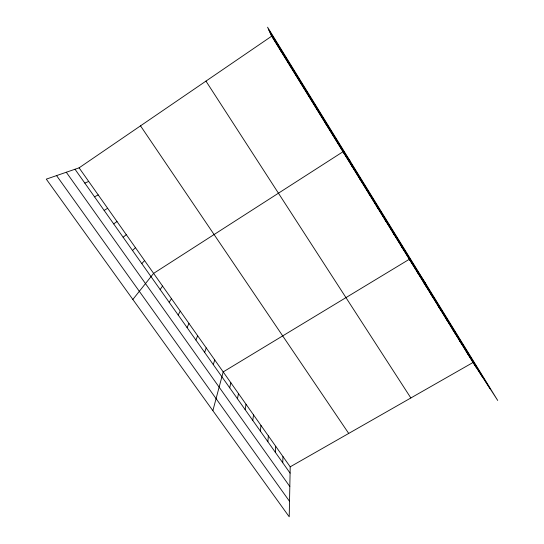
<?xml version="1.0" encoding="UTF-8"?>
<svg xmlns="http://www.w3.org/2000/svg" width="544" height="544" viewBox="0 0 544 544"><rect width="100%" height="100%" fill="white"/><g stroke="black" fill="none" stroke-linecap="round" stroke-linejoin="round"><path stroke-width="0.82" d="M79.091 167.838L290.204 466.82L289.218 516.8L46.294 179.139L79.091 167.838L271.694 36.169L267.566 27.2L497.706 400.445L473.042 362.481L271.694 36.169M282.73 462.733L282.975 456.586M275.325 452.275L275.699 446.277M267.866 441.735L268.362 435.887M260.352 431.113L260.977 425.428M252.776 420.41L253.531 414.882M245.147 409.625L246.031 404.26M237.456 398.766L238.476 393.564M229.704 387.811L230.86 382.779M212.867 410.672L223.19 371.912L409.346 259.257L425.7 283.669M213.296 364.63L214.744 359.958M204.626 352.383L206.23 347.895M195.881 340.027L197.649 335.736M187.061 327.57L188.986 323.476M178.167 315.003L180.254 311.114M169.198 302.321L171.448 298.642M160.147 289.537L162.568 286.062M132.852 299.452L153.612 273.38L342.999 151.735L349.921 160.759M141.807 263.622L144.575 260.583M132.518 250.498L135.463 247.676M123.141 237.252L126.276 234.661M113.689 223.897L117.001 221.53M104.149 210.412L107.651 208.284M290.204 466.82L473.042 362.481M94.52 196.812L98.212 194.915M84.81 183.09L88.692 181.438M316.873 109.385L317.24 109.711M325.659 123.631L326.196 124.222M334.37 137.748L335.07 138.604M351.553 165.594L352.573 166.974M360.033 179.336L361.202 180.962M56.556 175.603L289.524 501.316M66.286 172.244L289.816 486.506M75.004 169.238L290.081 473.117M368.431 192.95L369.757 194.827M376.761 206.448L378.23 208.563M385.016 219.824L386.634 222.183M393.196 233.084L394.958 235.674M140.515 125.841L348.711 433.432M401.309 246.228L403.206 249.05M416.65 271.089L418.812 274.339M423.892 282.832L426.176 286.28M431.079 294.481L433.486 298.126M438.206 306.034L440.735 309.876M445.284 317.499L447.93 321.531M452.302 328.875L455.063 333.091M459.272 340.163L462.142 344.563M466.181 351.37L469.166 355.946M205.958 81.104L410.849 397.97M268.865 30.022L490.035 388.634M270.089 32.681L482.718 377.38M271.184 35.061L476.129 367.241M280.568 50.272L280.894 51.082M289.864 65.341L290.013 65.858"/></g></svg>
